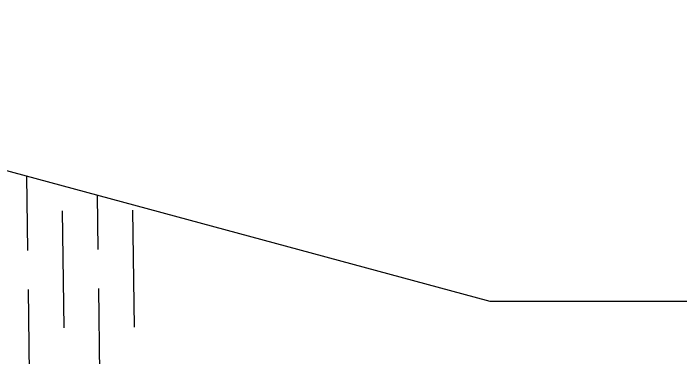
# Model space of a CAD drawing. Header units: centimetres. Extents: x 56783 to 57745, y 15612 to 15912.
# Drawn here: x 56934.48 to 56953.47, y 15769.96 to 15779.76 of the extents above; entities that cross this region are included whole.
import ezdxf

# ---------------------------------------------------------------- set-up
doc = ezdxf.new("R2010")
doc.units = ezdxf.units.CM
doc.header["$MEASUREMENT"] = 0
doc.layers.add('Exterior', color=7, linetype='Continuous')
doc.layers.add('Kerf', color=1, linetype='Continuous')

msp = doc.modelspace()

# ---------------------------------------------------------------- linework, layer by layer
at = {"layer": 'Exterior'}
for p, q in [((56917.688, 15779.763), (56948.04, 15771.572)), ((56948.04, 15771.572), (56984.422, 15771.572))]:
    msp.add_line(p, q, dxfattribs=at)
at = {"layer": 'Kerf'}
for p, q in [((56934.863, 15775.128), (56934.89, 15773.015)), ((56936.87, 15774.586), (56936.89, 15773.04)), ((56935.876, 15774.139), (56935.918, 15770.806)), ((56937.876, 15774.164), (56937.918, 15770.831)), ((56934.904, 15771.904), (56934.946, 15768.571)), ((56936.904, 15771.929), (56936.946, 15768.596))]:
    msp.add_line(p, q, dxfattribs=at)

doc.saveas('drawing.dxf')
